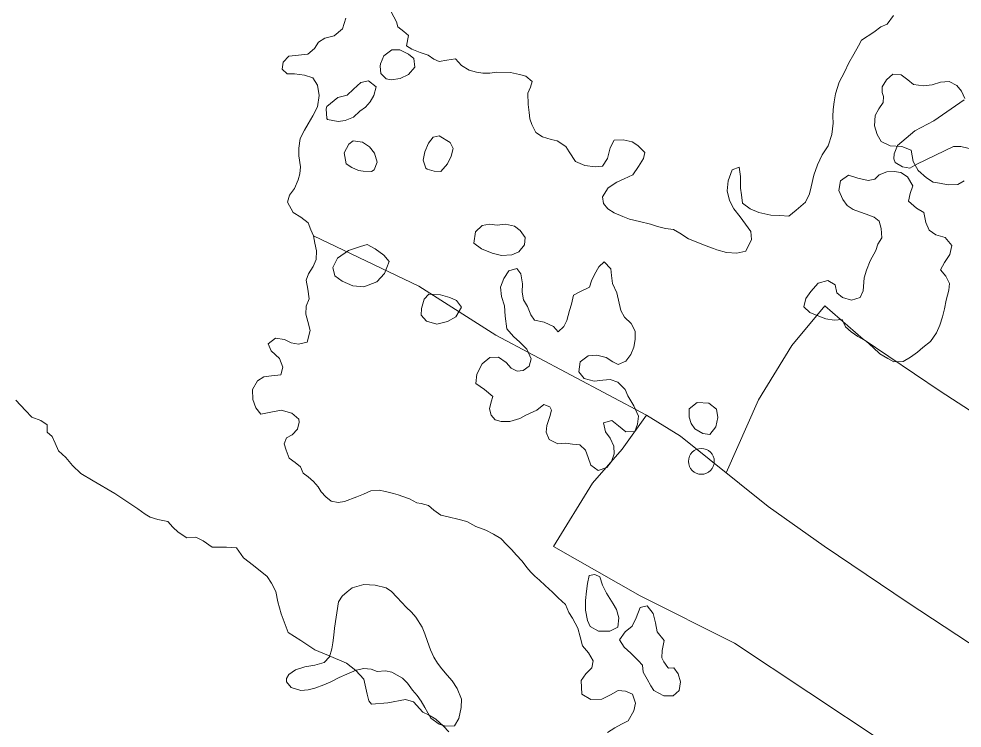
# Model space of a CAD drawing. Header units: metres. Extents: x 4652992 to 4879070, y 2074171 to 2309877.
# Drawn here: x 4653415.8 to 4653561.5, y 2306962.8 to 2307072.3 of the extents above; entities that cross this region are included whole.
import ezdxf

# ---------------------------------------------------------------- set-up
doc = ezdxf.new("R2010")
doc.units = ezdxf.units.M
doc.header["$MEASUREMENT"] = 0
doc.linetypes.add('DGN Style 3', pattern=[92.779933, 66.271381, -26.508552])
for name, color, linetype, lineweight in [('Level 1', 2, 'Continuous', 0), ('Level 14', 6, 'Continuous', 0), ('Level 20', 30, 'DGN Style 3', 0), ('Level 37', 3, 'Continuous', 0), ('Level 40', 1, 'Continuous', 0)]:
    doc.layers.add(name, color=color, linetype=linetype, lineweight=lineweight)

# ---------------------------------------------------------------- blocks, each defined once
blk = doc.blocks.new('TANQUE_1')
at = {"layer": 'Level 14'}
blk.add_circle((-0.000006, 0.000025, 0.000008), 2, dxfattribs=at)

msp = doc.modelspace()

# ---------------------------------------------------------------- linework, layer by layer
at = {"layer": 'Level 1'}
msp.add_polyline3d([(4653482.189799, 2306962.197313, 1389), (4653481.373913, 2306963.070052, 1387), (4653480.166609, 2306964.150052, 1385), (4653479.061475, 2306964.812137, 1383.74), (4653478.169958, 2306965.238941, 1383), (4653476.745346, 2306966.822185, 1382), (4653475.511309, 2306967.18135, 1381.58), (4653472.787773, 2306966.693096, 1381), (4653470.236902, 2306966.46805, 1380), (4653469.807151, 2306966.964087, 1379.58), (4653469.586027, 2306968.035995, 1379), (4653469.039185, 2306970.324919, 1378), (4653467.798654, 2306971.653151, 1377), (4653466.367886, 2306972.790462, 1376), (4653463.592529, 2306973.978314, 1375), (4653461.476876, 2306974.868046, 1374), (4653459.340599, 2306976.286763, 1373), (4653457.35633, 2306977.552113, 1372), (4653456.317027, 2306980.444169, 1371), (4653455.766631, 2306982.252543, 1370.16), (4653455.473196, 2306983.876008, 1370), (4653454.79455, 2306985.158228, 1369.58), (4653454.144931, 2306986.188997, 1369), (4653451.997405, 2306987.865666, 1368), (4653450.456769, 2306989.083288, 1367), (4653449.41235, 2306990.630871, 1366), (4653447.832818, 2306990.721316, 1365), (4653445.658443, 2306990.726302, 1364), (4653444.259709, 2306991.692386, 1363), (4653443.10943, 2306992.232938, 1362), (4653441.721479, 2306992.16822, 1361), (4653440.393656, 2306993.006446, 1359), (4653439.556094, 2306993.783689, 1357), (4653438.811354, 2306994.663137, 1356), (4653437.251597, 2306994.967949, 1355), (4653436.045204, 2306995.326766, 1353), (4653435.283892, 2306995.794465, 1351), (4653434.162473, 2306996.65181, 1350), (4653430.599481, 2306998.97778, 1350), (4653427.250081, 2307000.943498, 1349), (4653425.355656, 2307002.080025, 1348), (4653424.074544, 2307003.312658, 1347), (4653423.035636, 2307004.578092, 1346), (4653421.892982, 2307005.586363, 1345), (4653421.391262, 2307006.768488, 1344), (4653420.93751, 2307007.81869, 1343), (4653420.168674, 2307008.453342, 1342), (4653420.165615, 2307009.606566, 1341), (4653419.175566, 2307010.290291, 1340), (4653417.759358, 2307010.802032, 1339), (4653416.829281, 2307011.788893, 1338), (4653415.295985, 2307013.385179, 1337)], dxfattribs=at)
at = {"layer": 'Level 20', "linetype": 'Continuous'}
msp.add_polyline3d([(4653563.211395, 2307052.09221, 1412.711065), (4653561.265503, 2307052.566337, 1412.386065), (4653560.128392, 2307052.571372, 1411.986065), (4653554.473695, 2307049.834702, 1410.648565), (4653553.374464, 2307049.228576, 1410.523565), (4653552.275734, 2307049.414146, 1410.323565), (4653551.109034, 2307050.107736, 1410.161065), (4653550.918711, 2307050.672846, 1409.998565), (4653550.990133, 2307051.419972, 1409.848565), (4653551.493815, 2307052.717163, 1409.686065), (4653554.171877, 2307055.014036, 1408.736065), (4653557.067613, 2307056.520708, 1408.136065), (4653561.772805, 2307059.771198, 1406.798565)], dxfattribs=at)
at = {"layer": 'Level 37'}
for points in [[(4653461.288183, 2307038.763112, 1365.285), (4653477.535941, 2307031.007859, 1375.365), (4653489.454978, 2307023.419562, 1382.505), (4653512.733963, 2307011.086494, 1401.825)], [(4653571.778509, 2306969.85984, 1420.124532), (4653588.348594, 2306995.170678, 1418.799532), (4653558.046441, 2307014.775536, 1417.499532), (4653546.153334, 2307022.801501, 1414.949532), (4653540.23358, 2307027.951806, 1411.124532), (4653535.157234, 2307021.848772, 1412.712032), (4653530.017111, 2307013.458369, 1412.749532), (4653525.007212, 2307002.177478, 1409.981256)], [(4653549.273735, 2306960.662912, 1420.38125), (4653526.321924, 2306975.893401, 1419.1625), (4653511.71421, 2306983.223781, 1412.3), (4653498.329446, 2306990.80107, 1406.325), (4653504.369879, 2307000.61351, 1404.2875), (4653508.960042, 2307005.859264, 1402.175), (4653512.733963, 2307011.086494, 1401.825), (4653517.959177, 2307007.835558, 1405.3875), (4653531.499058, 2306996.965899, 1414.2125), (4653540.129111, 2306990.883285, 1418.65), (4653553.119719, 2306982.11738, 1419.3625), (4653571.789964, 2306969.852316, 1420.125), (4653560.844537, 2306953.212479, 1421.3125)]]:
    msp.add_polyline3d(points, dxfattribs=at)
at = {"layer": 'Level 40', "color": 3}
for points in [[(4653473.279982, 2307073.386026, 1361.7625), (4653474.103755, 2307071.818444, 1362.725), (4653474.331076, 2307071.066153, 1363.725), (4653475.225288, 2307070.344694, 1364.4875), (4653475.976966, 2307069.714025, 1365.3125), (4653475.6612, 2307068.092676, 1367.05), (4653476.451582, 2307067.619602, 1368.025), (4653477.747073, 2307067.077911, 1368.9), (4653478.971193, 2307066.693055, 1369.6875), (4653479.858851, 2307066.05677, 1370.25), (4653480.70094, 2307065.682383, 1370.9375), (4653481.885633, 2307065.92001, 1371.55), (4653483.193404, 2307066.09949, 1372.15), (4653484.146187, 2307065.057225, 1373.35), (4653485.318807, 2307064.350802, 1374.4875), (4653486.478112, 2307064.037606, 1375.05), (4653487.430068, 2307063.88686, 1375.425), (4653488.524349, 2307063.868204, 1375.7625), (4653489.618424, 2307064.072428, 1375.825), (4653491.716369, 2307064.001713, 1376.5), (4653493.095821, 2307063.69004, 1376.925), (4653494.073786, 2307063.421477, 1377.3), (4653495.032813, 2307062.628358, 1377.8625), (4653494.781138, 2307061.715428, 1378.675), (4653494.393485, 2307060.808113, 1379.85), (4653494.433948, 2307059.071232, 1381.35), (4653494.596971, 2307057.833402, 1381.85), (4653494.688521, 2307056.863847, 1382.425), (4653494.987212, 2307055.954722, 1382.8875), (4653495.622885, 2307054.739827, 1383.775), (4653496.665976, 2307054.065284, 1384.55), (4653497.993719, 2307053.654923, 1385.3125), (4653498.926323, 2307053.425379, 1385.8375), (4653500.280386, 2307052.562883, 1386.575), (4653500.79267, 2307051.740454, 1387.025), (4653501.745868, 2307050.25243, 1387.95), (4653503.183892, 2307049.61995, 1388.45), (4653504.783386, 2307049.421238, 1388.7625), (4653505.935826, 2307049.527535, 1388.7375), (4653506.698749, 2307050.732434, 1388.3875), (4653507.124589, 2307052.354544, 1387.7875), (4653507.745083, 2307053.538792, 1387.75), (4653509.104768, 2307053.59408, 1388.625), (4653510.49067, 2307053.308672, 1389.325), (4653511.391228, 2307052.724919, 1389.9625), (4653512.447635, 2307051.657149, 1390.5625), (4653512.241321, 2307050.705201, 1391.0875), (4653511.497853, 2307049.46766, 1391.3375), (4653510.586049, 2307048.215844, 1391.7375), (4653509.272242, 2307047.564339, 1392), (4653508.126667, 2307047.038548, 1392.1125), (4653506.793611, 2307046.196805, 1392.3375), (4653505.933723, 2307044.820797, 1393.1125), (4653506.057732, 2307043.759692, 1393.6), (4653506.764257, 2307042.945161, 1394.2375), (4653507.710176, 2307042.32239, 1394.9125), (4653509.083384, 2307041.761571, 1396.175), (4653510.106813, 2307041.34255, 1396.9125), (4653511.635248, 2307040.966353, 1397.125), (4653513.312272, 2307040.55742, 1397.325), (4653514.399928, 2307040.236416, 1397.525), (4653515.657696, 2307039.929716, 1398.075), (4653516.88884, 2307039.741077, 1398.575), (4653517.859633, 2307039.169647, 1399.15), (4653519.211009, 2307038.338061, 1400), (4653520.115661, 2307037.950112, 1400.35), (4653521.780637, 2307037.265194, 1401.075), (4653523.065029, 2307036.840433, 1401.625), (4653523.563317, 2307036.607359, 1402.525), (4653525.070229, 2307036.184122, 1403.1), (4653526.654488, 2307036.076731, 1403.3), (4653528.066951, 2307036.401724, 1403.45), (4653528.950289, 2307038.194568, 1403.425), (4653528.814639, 2307039.454905, 1403), (4653527.985649, 2307040.605387, 1402.55), (4653527.196175, 2307041.690448, 1402.175), (4653526.222855, 2307042.931908, 1402), (4653525.537352, 2307044.214754, 1401.75), (4653525.191232, 2307045.749551, 1401.3), (4653525.342557, 2307047.274617, 1400.925), (4653525.925187, 2307048.973435, 1400.875), (4653527.023207, 2307049.375103, 1401.25), (4653527.224998, 2307047.931284, 1401.8), (4653527.231736, 2307046.144537, 1402.175), (4653527.366544, 2307045.107544, 1402.375), (4653527.554601, 2307043.834428, 1402.75), (4653528.722973, 2307042.935897, 1403.5), (4653530.086398, 2307042.380295, 1403.975), (4653531.933534, 2307041.985665, 1404.45), (4653533.308165, 2307041.929391, 1404.875), (4653534.722312, 2307041.807696, 1405.05), (4653535.84443, 2307042.761333, 1405.475), (4653537.253524, 2307043.979699, 1405.65), (4653537.903136, 2307045.271692, 1405.75), (4653538.16096, 2307046.324513, 1405.95), (4653538.546853, 2307048.127088, 1406.3), (4653539.103701, 2307049.720623, 1406.6), (4653539.870176, 2307051.263042, 1406.9), (4653540.768091, 2307052.661841, 1407.15), (4653541.363612, 2307054.4133, 1407.375), (4653541.566502, 2307056.14893, 1407.35), (4653541.496992, 2307057.225785, 1407.325), (4653541.532296, 2307058.277082, 1407.25), (4653541.711088, 2307059.460744, 1406.95), (4653541.902772, 2307060.697047, 1406.45), (4653542.458777, 2307062.513926, 1406.075), (4653543.27766, 2307064.043565, 1405.9), (4653543.965946, 2307065.493481, 1405.75), (4653544.733264, 2307066.812556, 1405.575), (4653545.435284, 2307068.091769, 1405.425), (4653545.92936, 2307068.975413, 1405.275), (4653547.84879, 2307070.236689, 1404.925), (4653548.932234, 2307071.032403, 1404.8), (4653549.873034, 2307071.472408, 1404.775), (4653550.862871, 2307072.793007, 1404.775)], [(4653506.683972, 2306962.078119, 1415.1625), (4653507.82289, 2306962.800523, 1415.65), (4653508.871294, 2306963.378085, 1415.8375), (4653509.88089, 2306963.909491, 1416.05), (4653510.779482, 2306965.443094, 1416.225), (4653511.017945, 2306966.637812, 1416.225), (4653510.531049, 2306968.011064, 1416.225), (4653509.494615, 2306968.488992, 1416.025), (4653508.341968, 2306968.605575, 1415.6375), (4653507.151239, 2306967.895922, 1415.3375), (4653505.837432, 2306967.244417, 1415.125), (4653504.095715, 2306967.199599, 1414.925), (4653502.709296, 2306968.042206, 1414.775), (4653502.616711, 2306970.126159, 1414.35), (4653503.334481, 2306971.147197, 1414.3125), (4653504.253045, 2306972.090959, 1414.3125), (4653504.491612, 2306973.174237, 1414.3625), (4653503.771772, 2306974.381995, 1413.5875), (4653502.805983, 2306975.483168, 1412.925), (4653502.480972, 2306976.844429, 1412.5125), (4653502.123605, 2306978.1858, 1412.1125), (4653501.273926, 2306979.759758, 1411.3625), (4653500.716281, 2306980.621206, 1410.9375), (4653500.223038, 2306981.856752, 1410.025), (4653499.050108, 2306982.897495, 1409.2875), (4653498.220505, 2306983.770173, 1408.3375), (4653497.073481, 2306984.804539, 1407.6), (4653496.198621, 2306985.604796, 1406.95), (4653495.479299, 2306986.255355, 1406.2875), (4653494.831243, 2306986.86052, 1405.7375), (4653494.21544, 2306987.597014, 1405.1375), (4653493.489356, 2306988.555627, 1403.775), (4653492.601388, 2306989.526231, 1402.8625), (4653491.914319, 2306990.30812, 1402.525), (4653491.168987, 2306991.076495, 1402.2375), (4653490.229208, 2306992.059852, 1401.6), (4653489.076043, 2306992.733633, 1401.0125), (4653487.909978, 2306993.354883, 1400.3875), (4653486.342529, 2306993.907804, 1399.825), (4653484.943209, 2306994.697879, 1399.425), (4653483.596114, 2306995.029442, 1398.8875), (4653482.30083, 2306995.348253, 1398.2125), (4653480.947285, 2306995.653551, 1397.5625), (4653479.845828, 2306996.426019, 1396.8375), (4653479.06169, 2306997.148239, 1395.9875), (4653477.895935, 2306997.435169, 1395.55), (4653477.241842, 2306997.568309, 1394.6625), (4653476.101682, 2306998.183182, 1394.05), (4653475.058901, 2306998.523405, 1393.6875), (4653474.359345, 2306998.807002, 1392.5875), (4653473.640436, 2306999.011803, 1391.725), (4653472.396964, 2306999.317861, 1391.0625), (4653471.425553, 2306999.50125, 1390.3), (4653470.16304, 2306999.394191, 1389.575), (4653469.023915, 2306998.894666, 1388.8), (4653467.955953, 2306998.461186, 1388.7125), (4653466.078879, 2306997.753345, 1388.45), (4653465.081873, 2306997.60879, 1388.025), (4653464.032745, 2306997.811307, 1387.0875), (4653463.177444, 2306998.467481, 1386.0375), (4653462.464468, 2306999.255746, 1385.175), (4653461.997545, 2307000.039157, 1383.9625), (4653461.265115, 2307000.860064, 1383.375), (4653460.44862, 2307001.562394, 1383), (4653459.684041, 2307002.140532, 1382.5625), (4653459.288177, 2307003.101428, 1382.125), (4653458.465232, 2307003.777492, 1381.8), (4653457.532214, 2307004.452795, 1381.2), (4653457.038971, 2307005.688342, 1380.2625), (4653456.779086, 2307006.643622, 1379.6875), (4653457.121379, 2307007.589956, 1379.1), (4653458.008001, 2307008.068069, 1378.625), (4653458.79069, 2307008.906006, 1378.2), (4653459.087519, 2307010.002798, 1377.8375), (4653459.009387, 2307010.467686, 1377.6625), (4653457.953084, 2307011.424016, 1377.0875), (4653456.301572, 2307011.85836, 1376.5375), (4653454.424187, 2307011.484837, 1375.8875), (4653453.155327, 2307011.240073, 1375.15), (4653452.383883, 2307012.237704, 1374.1625), (4653451.903541, 2307013.525782, 1373.35), (4653451.889191, 2307015.033408, 1372.625), (4653452.658461, 2307016.376012, 1372.2), (4653453.616143, 2307017.031611, 1371.975), (4653454.800939, 2307017.157798, 1372.1125), (4653456.244689, 2307017.331663, 1372.1125), (4653456.534963, 2307018.513628, 1371.875), (4653456.041616, 2307019.860614, 1371.7375), (4653454.732604, 2307021.018412, 1371.5875), (4653454.25892, 2307022.109876, 1371.5875), (4653455.404184, 2307022.969986, 1371.6375), (4653456.783532, 2307022.769752, 1371.7), (4653457.839421, 2307022.259182, 1371.875), (4653458.972717, 2307022.063802, 1372.075), (4653460.332195, 2307022.341969, 1372.3), (4653460.777282, 2307024.154316, 1372.1625), (4653460.432816, 2307025.548219, 1371.925), (4653460.082106, 2307026.692976, 1371.3875), (4653460.139229, 2307027.932327, 1371.0625), (4653460.604393, 2307029.043393, 1371), (4653460.421707, 2307030.536744, 1370.6875), (4653460.135503, 2307031.94416, 1370.225), (4653460.516602, 2307032.936649, 1369.825), (4653461.234268, 2307034.069127, 1369.5625), (4653461.68008, 2307035.101395, 1369.3), (4653461.763006, 2307036.44581, 1368.9625), (4653461.477008, 2307037.630346, 1368.6125), (4653461.288183, 2307038.763112, 1367.95), (4653460.885869, 2307039.697742, 1367.125), (4653460.43809, 2307040.78283, 1365.9875), (4653459.310624, 2307041.673115, 1364.9625), (4653458.144455, 2307042.405804, 1364.4), (4653457.294776, 2307043.979763, 1363.525), (4653457.559248, 2307045.056665, 1363.3125), (4653458.361185, 2307046.08484, 1363.1), (4653458.903859, 2307047.399656, 1363.0125), (4653459.19434, 2307048.358742, 1363.0625), (4653459.271022, 2307049.454012, 1362.825), (4653459.016967, 2307051.104197, 1362.6625), (4653459.009377, 2307052.303769, 1362.5625), (4653459.234629, 2307053.780274, 1362.375), (4653459.880925, 2307055.069586, 1362.175), (4653460.482171, 2307056.063597, 1361.875), (4653461.193283, 2307057.281249, 1361.7), (4653461.891287, 2307058.669248, 1361.65), (4653462.168039, 2307060.46732, 1361.375), (4653461.920538, 2307062.032332, 1360.975), (4653461.187797, 2307063.187558, 1360.6), (4653459.911865, 2307063.585167, 1360.2875), (4653458.364182, 2307063.771127, 1359.95), (4653457.237544, 2307063.769893, 1359.7125), (4653456.453406, 2307064.492113, 1359.4875), (4653456.581899, 2307065.57463, 1359.2125), (4653457.468107, 2307066.498502, 1359.0125), (4653458.970119, 2307066.68588, 1358.975), (4653460.407418, 2307066.833479, 1358.975), (4653461.423154, 2307067.72547, 1359.0375), (4653462.043855, 2307068.686839, 1359.125), (4653463.040447, 2307069.277153, 1359.3), (4653464.451634, 2307069.654008, 1359.45), (4653465.758576, 2307070.725006, 1359.475), (4653466.275033, 2307072.380519, 1359.325)], [(4653473.405119, 2307067.478781, 1367.15625), (4653474.597794, 2307067.507434, 1367.28125), (4653475.933921, 2307066.833572, 1367.44375), (4653476.772539, 2307066.135815, 1367.54375), (4653476.936726, 2307064.818737, 1367.76875), (4653475.935395, 2307063.698584, 1367.84375), (4653474.654397, 2307063.081942, 1367.83125), (4653473.264177, 2307062.840206, 1367.76875), (4653472.493967, 2307062.998856, 1367.68125), (4653471.689362, 2307063.833447, 1367.66875), (4653471.593417, 2307064.959751, 1367.63125), (4653471.654585, 2307065.322162, 1367.63125), (4653472.165155, 2307066.561897, 1367.53125), (4653472.567102, 2307066.899321, 1367.59375), (4653473.405119, 2307067.478781, 1367.15625)], [(4653561.759461, 2307047.258758, 1417), (4653560.790391, 2307046.709533, 1416.975), (4653559.314863, 2307046.63559, 1416.9875), (4653557.944881, 2307046.887922, 1416.875), (4653556.963559, 2307047.072699, 1416.6), (4653555.940068, 2307047.75509, 1416.5125), (4653554.671279, 2307048.876253, 1416.375), (4653553.896696, 2307050.256136, 1416.1875), (4653553.58379, 2307051.983883, 1415.85), (4653552.160196, 2307052.574166, 1415.3), (4653550.346137, 2307052.663871, 1415.1), (4653548.966514, 2307053.324672, 1414.475), (4653548.340516, 2307054.424705, 1414.15), (4653547.93525, 2307055.768818, 1413.85), (4653548.018033, 2307057.346076, 1413.5), (4653548.62046, 2307058.390691, 1412.225), (4653549.255415, 2307059.346163, 1411.2625), (4653549.317922, 2307060.278562, 1409.7125), (4653549.090225, 2307060.902572, 1408.9625), (4653549.134259, 2307061.758244, 1407.9625), (4653549.780659, 2307062.873378, 1407.325), (4653550.772617, 2307063.741928, 1407.0125), (4653552.065228, 2307063.616733, 1407.05), (4653553.070246, 2307062.857615, 1407.35), (4653553.953921, 2307062.155116, 1407.8125), (4653555.520876, 2307061.936051, 1408.3875), (4653556.830218, 2307062.104605, 1408.875), (4653558.137818, 2307062.490183, 1409.0875), (4653559.466503, 2307062.626953, 1409.375), (4653560.629809, 2307061.96467, 1409.7625), (4653561.342881, 2307061.114185, 1410.05), (4653561.854564, 2307059.987835, 1410.4375)], [(4653465.025949, 2307060.140839, 1366.56875), (4653466.501533, 2307060.505181, 1366.4625), (4653467.463545, 2307061.414407, 1366.3), (4653468.59554, 2307062.426982, 1366.0875), (4653469.802534, 2307062.697519, 1366), (4653470.972439, 2307061.775632, 1365.98125), (4653470.598768, 2307060.448063, 1366.03125), (4653470.020997, 2307059.459717, 1366.03125), (4653469.303768, 2307058.664571, 1366.03125), (4653468.447095, 2307058.004718, 1366.03125), (4653467.446549, 2307057.117782, 1366.03125), (4653466.185959, 2307056.583241, 1366.03125), (4653465.081935, 2307056.445914, 1365.80625), (4653463.452918, 2307056.755778, 1365.65625), (4653463.337003, 2307056.871096, 1365.64375), (4653463.247697, 2307058.373098, 1365.66875), (4653463.363394, 2307058.722223, 1365.69375), (4653465.025949, 2307060.140839, 1366.56875)], [(4653468.868694, 2307053.226113, 1369.1125), (4653469.932231, 2307052.53423, 1369.1125), (4653470.725003, 2307051.562185, 1369.1125), (4653471.125174, 2307050.166598, 1369), (4653470.651653, 2307048.955094, 1368.85), (4653470.218338, 2307048.714549, 1368.75), (4653468.931612, 2307048.739681, 1368.5625), (4653468.240801, 2307048.850348, 1368.475), (4653467.204457, 2307049.304838, 1368.3875), (4653466.317041, 2307049.896107, 1368.375), (4653466.045416, 2307051.57767, 1368.2875), (4653466.722049, 2307052.912748, 1368.3125), (4653467.399036, 2307053.440057, 1368.3125), (4653468.868694, 2307053.226113, 1369.1125)], [(4653482.379704, 2307053.185001, 1377.8125), (4653482.857497, 2307052.239364, 1378.1375), (4653482.570244, 2307051.079866, 1378.35), (4653481.960801, 2307049.884513, 1378.375), (4653480.961945, 2307048.726873, 1378.25), (4653479.941512, 2307048.746806, 1378.1125), (4653478.826717, 2307049.075666, 1377.95), (4653478.658732, 2307049.202383, 1377.875), (4653478.200701, 2307050.457727, 1377.8), (4653478.494495, 2307051.758597, 1377.7375), (4653479.050077, 2307053.081448, 1377.6375), (4653479.767243, 2307054.021805, 1377.5875), (4653480.673272, 2307054.229903, 1377.6375), (4653482.379704, 2307053.185001, 1377.8125)], [(4653554.391463, 2307043.027341, 1417.675), (4653555.551139, 2307042.395855, 1417.6625), (4653555.847254, 2307040.846787, 1417.675), (4653556.386757, 2307039.641262, 1417.65), (4653557.395551, 2307038.939101, 1417.6375), (4653558.850036, 2307038.53122, 1417.7125), (4653559.856946, 2307037.265587, 1417.725), (4653559.583658, 2307035.908878, 1417.7375), (4653558.722633, 2307034.668432, 1417.75), (4653558.125865, 2307033.524762, 1417.8125), (4653558.93489, 2307032.548999, 1418.0125), (4653559.518013, 2307031.413413, 1418.1875), (4653559.406138, 2307030.393354, 1418.4625), (4653559.001989, 2307028.826826, 1418.8625), (4653558.760099, 2307027.489326, 1419.1), (4653558.4415, 2307026.277921, 1419.3375), (4653558.022593, 2307024.983525, 1419.6), (4653557.520867, 2307023.789858, 1419.8), (4653556.590934, 2307022.48563, 1419.9875), (4653555.393363, 2307021.515111, 1420.3125), (4653554.55951, 2307020.83198, 1420.5), (4653553.480578, 2307020.02055, 1420.5625), (4653552.362446, 2307019.379788, 1420.5625), (4653550.93663, 2307019.351025, 1420.5625), (4653550.011502, 2307019.844836, 1420.5625), (4653548.762895, 2307020.551685, 1420.275), (4653547.739344, 2307021.525978, 1420.0125), (4653546.633819, 2307022.493378, 1419.55), (4653545.372145, 2307023.257116, 1419.075), (4653544.306665, 2307023.946227, 1418.6375), (4653543.454865, 2307024.744429, 1418.225), (4653542.953716, 2307025.886907, 1417.5125), (4653541.692695, 2307025.764309, 1416.75), (4653540.423027, 2307025.939209, 1416.125), (4653539.074959, 2307026.455446, 1415.675), (4653537.954483, 2307026.916263, 1415.225), (4653536.994575, 2307027.821351, 1414.5), (4653537.306218, 2307029.115012, 1413.6), (4653538.105291, 2307030.20942, 1413.1625), (4653539.21224, 2307031.470544, 1412.7125), (4653540.698317, 2307031.860587, 1412.4375), (4653541.832706, 2307031.235259, 1412.5), (4653542.088775, 2307029.964481, 1413.35), (4653542.965017, 2307029.267743, 1413.825), (4653544.394215, 2307028.86602, 1414.225), (4653545.697165, 2307029.273801, 1414.825), (4653546.156117, 2307030.289907, 1415.0875), (4653546.348469, 2307032.310816, 1415.4375), (4653546.686246, 2307033.490698, 1415.45), (4653547.274368, 2307034.931866, 1415.4625), (4653548.138967, 2307036.520542, 1415.175), (4653548.453146, 2307037.491339, 1415.0375), (4653549.057716, 2307038.445132, 1415.0625), (4653548.957795, 2307039.919572, 1414.675), (4653548.665061, 2307041.038155, 1414.2375), (4653547.87775, 2307041.65953, 1413.425), (4653546.656121, 2307042.144979, 1413.075), (4653545.587067, 2307042.485859, 1412.7375), (4653544.631386, 2307042.852841, 1412.4375), (4653543.686236, 2307043.485796, 1412.1), (4653543.042006, 2307044.367723, 1411.725), (4653542.444125, 2307045.775442, 1411.1875), (4653542.665992, 2307047.252086, 1411), (4653543.927206, 2307048.1534, 1411.5625), (4653545.344182, 2307047.700945, 1412.3125), (4653546.962618, 2307047.30685, 1412.725), (4653547.957691, 2307047.547915, 1413.5), (4653548.652883, 2307048.211103, 1414.375), (4653549.854681, 2307048.643515, 1415.1), (4653550.97093, 2307048.720805, 1415.7625), (4653552.006894, 2307048.575959, 1415.9625), (4653553.021798, 2307047.899164, 1416.125), (4653553.834205, 2307046.492915, 1416.5625), (4653553.445852, 2307045.325349, 1417.0125), (4653553.19005, 2307044.15236, 1417.4125), (4653554.391463, 2307043.027341, 1417.675)], [(4653489.626248, 2307040.44082, 1386.525), (4653490.953927, 2307040.569859, 1386.75), (4653492.342142, 2307040.259533, 1387.125), (4653493.219747, 2307039.592549, 1387.325), (4653493.99847, 2307038.525087, 1387.4125), (4653493.861042, 2307037.398039, 1387.2875), (4653493.006435, 2307036.332709, 1387.125), (4653491.905101, 2307035.86539, 1386.7), (4653490.298542, 2307035.747766, 1386.225), (4653488.870371, 2307036.124452, 1385.6625), (4653487.255811, 2307036.773059, 1385.15), (4653486.065761, 2307037.657792, 1384.6625), (4653486.295075, 2307039.385171, 1384.4625), (4653487.355648, 2307040.371952, 1384.4625), (4653488.4442, 2307040.559322, 1384.5625), (4653489.626248, 2307040.44082, 1386.525)], [(4653470.787485, 2307036.75366, 1373.7), (4653472.12383, 2307035.794505, 1373.8625), (4653472.97441, 2307034.838792, 1373.925), (4653472.253475, 2307032.971708, 1373.925), (4653471.073468, 2307031.677048, 1373.9), (4653469.049852, 2307030.904778, 1373.875), (4653467.369842, 2307031.055778, 1373.8625), (4653465.723257, 2307031.802892, 1373.7875), (4653464.582636, 2307032.627961, 1373.775), (4653464.264891, 2307033.885269, 1373.7), (4653464.992796, 2307035.319029, 1373.6375), (4653466.685618, 2307036.488546, 1373.575), (4653468.56761, 2307037.151503, 1373.5625), (4653469.58621, 2307037.449656, 1373.5625), (4653470.787485, 2307036.75366, 1373.7)], [(4653508.743137, 2307027.247094, 1400.625), (4653509.326101, 2307026.243499, 1400.7125), (4653510.358357, 2307025.269157, 1400.8), (4653510.968129, 2307024.036747, 1400.8), (4653510.965747, 2307022.787051, 1400.6875), (4653510.754784, 2307021.588267, 1400.575), (4653510.289521, 2307020.479339, 1400.4625), (4653509.531034, 2307019.414198, 1400.3), (4653508.360342, 2307018.921998, 1399.5125), (4653507.492786, 2307019.328244, 1398.9875), (4653506.468058, 2307019.995124, 1398.65), (4653505.040493, 2307020.371357, 1397.9875), (4653503.712262, 2307020.251017, 1397.55), (4653502.490895, 2307019.326643, 1397.25), (4653502.254963, 2307017.800547, 1397.65), (4653503.079006, 2307016.765891, 1398.2375), (4653504.610862, 2307016.364203, 1398.8625), (4653505.991238, 2307016.471815, 1399.3625), (4653507.124108, 2307016.584272, 1399.625), (4653508.265243, 2307016.166817, 1400.275), (4653509.434656, 2307015.075645, 1400.8875), (4653509.848332, 2307014.057803, 1401.25), (4653510.745637, 2307012.532938, 1401.8625), (4653511.460802, 2307010.941396, 1402.175), (4653511.328057, 2307009.72352, 1402.25), (4653510.908513, 2307008.575648, 1402.2625), (4653509.534563, 2307008.494251, 1401.9375), (4653508.385164, 2307009.441618, 1401.75), (4653507.340423, 2307010.252304, 1401.5625), (4653506.097572, 2307009.916636, 1401.4125), (4653506.388782, 2307008.511927, 1401.75), (4653507.088888, 2307007.535307, 1402.1375), (4653507.666161, 2307006.283045, 1402.6), (4653507.715557, 2307005.131847, 1403.0375), (4653507.315659, 2307003.951396, 1403.2625), (4653506.589304, 2307003.017332, 1403.3625), (4653505.229677, 2307002.543464, 1403.35), (4653504.139217, 2307003.393093, 1402.9), (4653503.711953, 2307004.580955, 1402.45), (4653503.291483, 2307005.683808, 1402.025), (4653502.442103, 2307006.502376, 1401.3125), (4653501.308497, 2307006.61237, 1400.725), (4653500.239889, 2307006.762067, 1400.2375), (4653499.022375, 2307006.642486, 1400.0625), (4653497.678351, 2307007.359519, 1399.6125), (4653497.205736, 2307008.475099, 1399.1375), (4653497.31957, 2307009.503104, 1398.7375), (4653497.770877, 2307010.893278, 1398.2625), (4653498.067219, 2307011.876734, 1397.8375), (4653497.805023, 2307012.385276, 1396.625), (4653496.866043, 2307012.725604, 1395.975), (4653495.768245, 2307011.85442, 1395.9), (4653494.083997, 2307011.070812, 1395.7875), (4653493.160811, 2307010.573767, 1395.5875), (4653491.605824, 2307010.092016, 1395.1625), (4653490.251153, 2307010.089266, 1394.7125), (4653489.325392, 2307010.370799, 1393.975), (4653488.730311, 2307011.099512, 1393.3), (4653488.473071, 2307012.079171, 1392.7), (4653488.736546, 2307013.154002, 1391.825), (4653488.968259, 2307013.98653, 1390.725), (4653487.707775, 2307015.044362, 1389.925), (4653486.363016, 2307015.983846, 1389.15), (4653486.527525, 2307017.444024, 1388.725), (4653487.329892, 2307019.026349, 1388.4375), (4653488.511967, 2307020.015882, 1388.325), (4653489.873064, 2307020.044848, 1388.475), (4653491.028521, 2307019.234922, 1388.9), (4653491.800052, 2307018.32422, 1389.4625), (4653492.719754, 2307017.905246, 1390.0375), (4653493.657263, 2307018.00982, 1390.4), (4653494.612581, 2307018.637941, 1390.8125), (4653494.921408, 2307019.785054, 1391.1875), (4653494.213037, 2307021.291586, 1391.2375), (4653493.154341, 2307022.383518, 1391.075), (4653492.148525, 2307023.24027, 1390.8125), (4653491.167678, 2307024.424335, 1390.5125), (4653490.900703, 2307026.378807, 1389.825), (4653490.791266, 2307027.961419, 1389.2625), (4653490.34362, 2307029.404312, 1388.725), (4653490.169553, 2307030.835996, 1388.3375), (4653490.673005, 2307032.213443, 1388.5), (4653491.476843, 2307033.350866, 1388.6875), (4653492.680402, 2307033.751692, 1389.025), (4653493.30835, 2307032.931604, 1389.2625), (4653493.554576, 2307031.343387, 1389.6375), (4653493.500049, 2307030.10642, 1390.05), (4653493.725526, 2307028.884459, 1390.7625), (4653494.334562, 2307027.8745, 1391.425), (4653494.840411, 2307026.55632, 1391.6125), (4653495.416214, 2307025.74896, 1392.1875), (4653496.88913, 2307025.445009, 1392.6375), (4653498.350297, 2307024.754951, 1392.8625), (4653499.069315, 2307023.968202, 1393.7375), (4653499.932828, 2307024.785436, 1394.575), (4653500.411678, 2307025.724345, 1394.9875), (4653500.842971, 2307027.258324, 1395.2125), (4653501.106814, 2307028.221929, 1395.35), (4653501.453831, 2307029.63756, 1395.475), (4653502.533085, 2307030.207647, 1395.8125), (4653503.911623, 2307030.871386, 1396.575), (4653504.227611, 2307031.822263, 1396.75), (4653504.660743, 2307032.800115, 1396.8875), (4653505.334218, 2307033.969358, 1397.075), (4653506.158805, 2307034.740525, 1397.425), (4653507.197856, 2307033.681173, 1397.9875), (4653507.331527, 2307032.648324, 1398.425), (4653507.446288, 2307031.425604, 1398.8625), (4653508.141439, 2307029.977866, 1399.0125), (4653508.743137, 2307027.247094, 1400.625)], [(4653480.907771, 2307029.659739, 1379.85), (4653482.335942, 2307029.283053, 1380.325), (4653483.372562, 2307028.803732, 1380.5125), (4653484.131307, 2307027.76945, 1380.7375), (4653483.257527, 2307026.284198, 1380.725), (4653482.003971, 2307025.542638, 1380.525), (4653480.331491, 2307025.158029, 1380.3375), (4653478.757087, 2307025.627, 1380.1), (4653477.905649, 2307026.514053, 1379.9625), (4653477.963569, 2307027.547269, 1379.7875), (4653478.379274, 2307029.002729, 1379.675), (4653479.075067, 2307029.767119, 1379.675), (4653480.907771, 2307029.659739, 1379.85)], [(4653522.345091, 2307012.955026, 1409.7375), (4653523.543969, 2307012.02722, 1409.875), (4653523.71754, 2307010.71535, 1409.875), (4653523.420187, 2307009.270237, 1409.875), (4653522.475793, 2307008.09369, 1409.825), (4653521.415901, 2307008.242413, 1409.625), (4653520.198458, 2307008.981582, 1409.625), (4653519.632977, 2307009.809735, 1409.5625), (4653519.299309, 2307010.80199, 1409.55), (4653519.300429, 2307012.043558, 1409.5), (4653520.555649, 2307013.033732, 1409.525), (4653522.345091, 2307012.955026, 1409.7375)], [(4653505.904327, 2306984.858491, 1411.4125), (4653506.550281, 2306983.601043, 1411.675), (4653507.563077, 2306981.951376, 1412.275), (4653508.066326, 2306981.113578, 1412.5375), (4653508.456187, 2306979.809064, 1413.0625), (4653508.263656, 2306978.345222, 1413.2125), (4653507.029578, 2306977.741351, 1413.2125), (4653505.293167, 2306977.75526, 1413.025), (4653504.027941, 2306978.47779, 1412.5125), (4653503.5949, 2306979.380785, 1412.2125), (4653503.274331, 2306980.970514, 1411.675), (4653503.287278, 2306982.478416, 1411.275), (4653503.47351, 2306983.916329, 1410.8875), (4653503.628703, 2306985.11459, 1410.6375), (4653503.841506, 2306986.326191, 1410.45), (4653504.725002, 2306986.494067, 1410.45), (4653505.482511, 2306986.143371, 1410.875), (4653505.904327, 2306984.858491, 1411.4125)], [(4653464.549917, 2306978.190054, 1382.5625), (4653464.450691, 2306977.11363, 1382.8875), (4653464.274581, 2306975.945952, 1383.2125), (4653464.097712, 2306974.998602, 1383.5625), (4653463.741702, 2306973.764884, 1384.2875), (4653462.934044, 2306972.916883, 1384.8625), (4653461.468705, 2306972.505025, 1385.3875), (4653459.925725, 2306972.222241, 1385.7625), (4653458.511895, 2306971.797777, 1386.3625), (4653457.459382, 2306971.064739, 1387.4125), (4653457.139918, 2306970.427466, 1388.2125), (4653457.128747, 2306969.934881, 1389.1625), (4653457.839452, 2306969.045476, 1390.1625), (4653459.307823, 2306968.576024, 1391.3125), (4653460.478315, 2306968.674796, 1391.7875), (4653461.468148, 2306968.927856, 1391.7875), (4653462.855844, 2306969.468787, 1391.7875), (4653463.947936, 2306969.916961, 1391.7875), (4653465.257991, 2306970.586966, 1391.9625), (4653466.426966, 2306971.126393, 1391.8375), (4653467.878859, 2306971.706648, 1391.6125), (4653469.035905, 2306971.973818, 1391.4375), (4653470.207154, 2306971.852263, 1390.9125), (4653471.108932, 2306971.521484, 1390.3375), (4653472.382441, 2306971.595044, 1389.9875), (4653473.37379, 2306971.407448, 1389.8375), (4653475.01089, 2306970.511452, 1389.9625), (4653475.798479, 2306969.713301, 1390.2375), (4653476.574139, 2306968.642892, 1390.5625), (4653477.297532, 2306967.805417, 1390.8125), (4653477.905221, 2306966.941225, 1391.1625), (4653478.487534, 2306965.973173, 1391.5125), (4653479.393861, 2306964.320429, 1392.2125), (4653480.696535, 2306963.396212, 1392.9125), (4653481.649821, 2306963.052826, 1393.2375), (4653483.039034, 2306963.153103, 1393.5875), (4653483.742917, 2306964.246644, 1393.4875), (4653484.110099, 2306965.972948, 1393.4625), (4653484.144371, 2306967.230375, 1393.3625), (4653483.456766, 2306968.884623, 1393.1125), (4653482.706482, 2306970.058892, 1392.9375), (4653481.944267, 2306970.960904, 1392.7125), (4653481.091724, 2306971.940059, 1392.4375), (4653480.432527, 2306972.816857, 1392.1625), (4653479.889034, 2306973.720372, 1392.0125), (4653479.344784, 2306974.844215, 1391.7875), (4653478.902792, 2306976.163172, 1391.5375), (4653478.474246, 2306977.313732, 1391.2625), (4653478.071833, 2306978.347825, 1390.9625), (4653477.088623, 2306979.909315, 1390.3625), (4653476.404051, 2306980.682253, 1390.0125), (4653475.603774, 2306981.428474, 1389.7125), (4653474.906514, 2306982.149481, 1389.4125), (4653474.131612, 2306982.999563, 1389.0875), (4653473.35671, 2306983.849644, 1388.7875), (4653472.518371, 2306984.440074, 1388.5375), (4653470.81859, 2306984.856092, 1387.9625), (4653469.042685, 2306984.960529, 1387.4125), (4653467.281741, 2306984.455914, 1386.9625), (4653466.473325, 2306983.82824, 1386.7875), (4653465.70373, 2306983.13603, 1386.5875), (4653465.166302, 2306982.276926, 1386.2375), (4653464.549917, 2306978.190054, 1382.5625)], [(4653516.939441, 2306972.099017, 1415.93125), (4653517.600596, 2306971.180556, 1416.24375), (4653517.945563, 2306969.913376, 1416.5875), (4653517.755152, 2306968.571254, 1416.775), (4653516.842029, 2306967.778514, 1416.775), (4653515.374767, 2306967.781337, 1416.3375), (4653513.85299, 2306968.566811, 1415.6375), (4653513.407809, 2306969.30794, 1414.6), (4653512.814081, 2306970.332781, 1413.925), (4653512.200997, 2306971.389846, 1413.525), (4653512.087499, 2306972.489184, 1412.925), (4653511.424479, 2306973.228811, 1412.1625), (4653510.285697, 2306974.359905, 1411.5), (4653509.263048, 2306975.297662, 1411.1375), (4653508.521689, 2306976.386198, 1410.9375), (4653509.400607, 2306977.654164, 1411.425), (4653510.511793, 2306978.535453, 1412.2625), (4653511.121562, 2306979.814505, 1412.5625), (4653511.749313, 2306981.391361, 1412.825), (4653512.824535, 2306981.677043, 1413.125), (4653513.726581, 2306980.46666, 1413.3), (4653514.1106, 2306979.026209, 1413.525), (4653514.346989, 2306977.649452, 1413.6875), (4653515.435378, 2306976.310929, 1413.8875), (4653515.115029, 2306974.76855, 1414.025), (4653515.107009, 2306973.616603, 1414.3), (4653515.391503, 2306972.99732, 1414.4875), (4653515.991072, 2306972.108416, 1414.9125), (4653516.113048, 2306972.051016, 1414.9875), (4653516.939441, 2306972.099017, 1415.93125)]]:
    msp.add_polyline3d(points, dxfattribs=at)

# ---------------------------------------------------------------- block references
at = {"layer": 'Level 14'}
msp.add_blockref('TANQUE_1', (4653521.18785, 2307003.95735, 1405.36875), dxfattribs=at)

doc.saveas('drawing.dxf')
